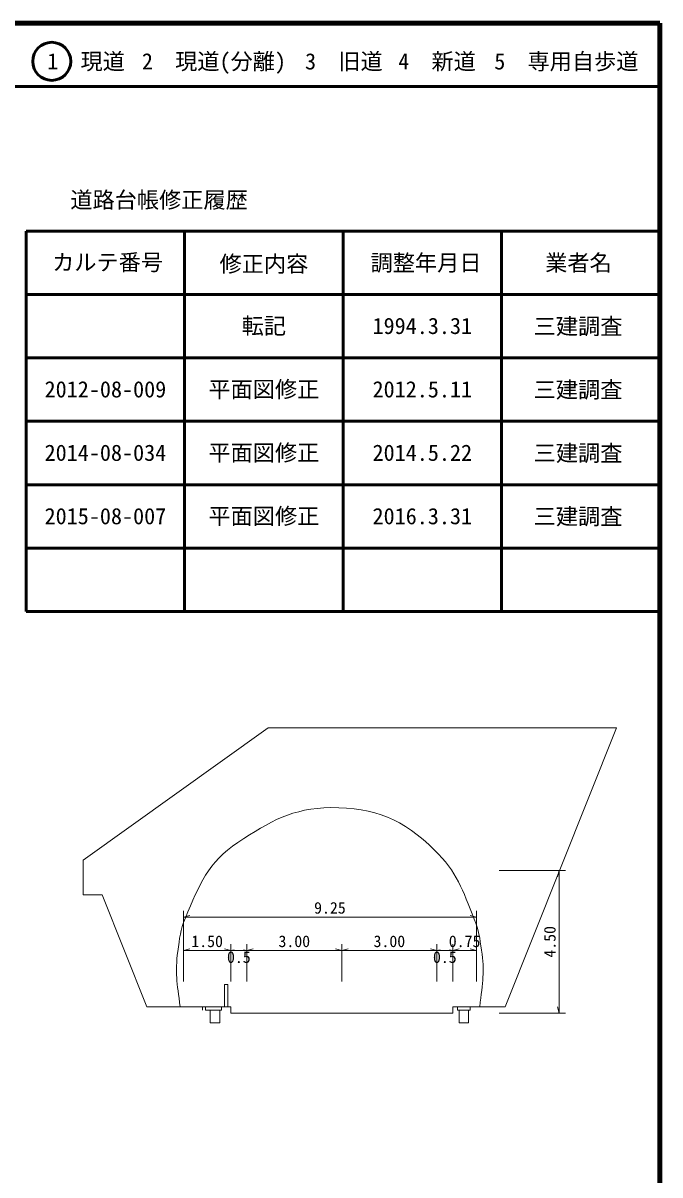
# Model space of a CAD drawing. Units: millimetres on the paper, enlarged 1000 times, with parts at other scales. Extents: x 40000 to 680000, y 20000 to 380000.
# Drawn here: x 579500 to 680000, y 198357 to 380000 of the extents above; entities that cross this region are included whole.
import ezdxf
from ezdxf.enums import TextEntityAlignment as Align

# ---------------------------------------------------------------- set-up
doc = ezdxf.new("R2010")
doc.units = ezdxf.units.MM
doc.header["$LTSCALE"] = 1000
for name, color, linetype, lineweight in [('M-BGD', 7, 'Continuous', 13), ('M-TTL', 2, 'Continuous', 140), ('M-TTL-FRAM', 2, 'Continuous', 50), ('M-TTL-LINE', 7, 'Continuous', 50)]:
    doc.layers.add(name, color=color, linetype=linetype, lineweight=lineweight)
doc.layers.add('M-TTL-TXT', color=7, linetype='Continuous')
doc.styles.add('ＭＳ ゴシック', font='')
doc.styles.get('ＭＳ ゴシック').set_extended_font_data('MS Gothic')

msp = doc.modelspace()

# ---------------------------------------------------------------- linework, layer by layer
at = {"layer": 'M-BGD'}
for p, q in [((618198, 268867), (588996, 248008)), ((618198, 268867), (673152, 268867)), ((673152, 268867), (655552, 224867)), ((588996, 242508), (588996, 248008)), ((654618, 246374), (665084, 246374)), ((664084, 246374), (663834, 245374)), ((664084, 246374), (664084, 223867)), ((591996, 242508), (588996, 242508)), ((591996, 242508), (599052, 224867)), ((604799, 233867), (604799, 240014)), ((651048, 233867), (651048, 240014)), ((604799, 239014), (605799, 239264)), ((604799, 239014), (651048, 239014)), ((651048, 239014), (650048, 239264)), ((604799, 228867), (604799, 234739)), ((612302, 228867), (612302, 234739)), ((612302, 228867), (612302, 234739)), ((614802, 228867), (614802, 234739)), ((614802, 228867), (614802, 234739)), ((629802, 228867), (629802, 234739)), ((629802, 228867), (629802, 234739)), ((644802, 228867), (644802, 234739)), ((644802, 228867), (644802, 234739)), ((647302, 228867), (647302, 234739)), ((647302, 229867), (647302, 234739)), ((651048, 228867), (651048, 234739)), ((604799, 233739), (605799, 233989)), ((604799, 233739), (612302, 233739)), ((612302, 233739), (611302, 233989)), ((612302, 233739), (612802, 233864)), ((612302, 233739), (614802, 233739)), ((614802, 233739), (614302, 233864)), ((614802, 233739), (615802, 233989)), ((614802, 233739), (629802, 233739)), ((629802, 233739), (628802, 233989)), ((629802, 233739), (630802, 233989)), ((629802, 233739), (644802, 233739)), ((644802, 233739), (643802, 233989)), ((644802, 233739), (645302, 233864)), ((644802, 233739), (647302, 233739)), ((647302, 233739), (646802, 233864)), ((647302, 233739), (648302, 233989)), ((647302, 233739), (651048, 233739)), ((651048, 233739), (650048, 233989)), ((611302, 224867), (611302, 228367)), ((611302, 228367), (611802, 228367)), ((611802, 224867), (611802, 228367)), ((604302, 224867), (599052, 224867)), ((607802, 224867), (604302, 224867)), ((607802, 224867), (608302, 224867)), ((607802, 224867), (607802, 224367)), ((608302, 224867), (608302, 224367)), ((608302, 224867), (610802, 224867)), ((608302, 224367), (608552, 224367)), ((608552, 224367), (609052, 224367)), ((609052, 224367), (609052, 222367)), ((609052, 224367), (610552, 224367)), ((610552, 224367), (610802, 224367)), ((610552, 222367), (610552, 224367)), ((610802, 224867), (611552, 224867)), ((610802, 224367), (610802, 224867)), ((611552, 224867), (612302, 224867)), ((612302, 224867), (612302, 223867)), ((612302, 223867), (647302, 223867)), ((647302, 224867), (648052, 224867)), ((647302, 223867), (647302, 224867)), ((648052, 224867), (648052, 224367)), ((648052, 224867), (650052, 224867)), ((648052, 224367), (648302, 224367)), ((648302, 224367), (648302, 222367)), ((648302, 224367), (649802, 224367)), ((649802, 224367), (650052, 224367)), ((649802, 222367), (649802, 224367)), ((650052, 224867), (651552, 224867)), ((650052, 224367), (650052, 224867)), ((651552, 224867), (655552, 224867)), ((654618, 223867), (665084, 223867)), ((664084, 223867), (663834, 224867)), ((609052, 222367), (610552, 222367)), ((648302, 222367), (649802, 222367))]:
    msp.add_line(p, q, dxfattribs=at)
msp.add_open_spline([(604302, 224867), (603800, 228773), (603462, 230219), (603922, 233604), (604207, 235704), (604304, 236940), (605120, 238896), (607299, 244117), (608681, 247665), (613407, 250777), (618518, 254142), (621957, 256195), (628076, 256279), (634983, 256374), (639512, 254425), (644450, 249595), (647953, 246167), (648872, 243262), (650703, 238716), (651438, 236891), (651555, 235756), (651848, 233810), (652369, 230354), (652020, 228874), (651552, 224867)], degree=3, knots=[0, 0, 0, 0, 1, 1, 1, 2, 2, 2, 3, 3, 3, 4, 4, 4, 5, 5, 5, 6, 6, 6, 7, 7, 7, 8, 8, 8, 8], dxfattribs=at)
at = {"layer": 'M-TTL'}
for p, q in [((680000, 380000), (40000, 380000)), ((680000, 20000), (680000, 380000))]:
    msp.add_line(p, q, dxfattribs=at)
at = {"layer": 'M-TTL-FRAM'}
for p, q in [((580000, 347197), (580000, 287197)), ((580000, 347197), (680000, 347197)), ((580000, 287197), (680000, 287197))]:
    msp.add_line(p, q, dxfattribs=at)
at = {"layer": 'M-TTL-LINE'}
for p, q in [((40000, 370000), (680000, 370000)), ((605000, 347197), (605000, 287197)), ((630000, 347197), (630000, 287197)), ((655000, 347197), (655000, 287197)), ((580000, 337197), (680000, 337197)), ((580000, 327197), (680000, 327197)), ((580000, 317197), (680000, 317197)), ((580000, 307197), (680000, 307197)), ((580000, 297197), (680000, 297197))]:
    msp.add_line(p, q, dxfattribs=at)
msp.add_circle((584031, 373958), 3000, dxfattribs=at)

# ---------------------------------------------------------------- texts
at = {"layer": 'M-BGD', "style": 'ＭＳ ゴシック'}
for s, p in [('9.25', (627924, 239014)), ('1.50', (608551, 233739)), ('3.00', (622302, 233739)), ('3.00', (637302, 233739)), ('0.75', (649175, 233739)), ('0.5', (613552, 231239)), ('0.5', (646052, 231239))]:
    msp.add_text(s, height=1833, dxfattribs=at).set_placement(p, align=Align.BOTTOM_CENTER)
msp.add_text('4.50', height=1833, rotation=90, dxfattribs=at).set_placement((664084, 235120), align=Align.BOTTOM_CENTER)
at = {"layer": 'M-TTL-TXT', "style": 'ＭＳ ゴシック'}
for s, p in [('1\u3000現道', (589448, 373958)), ('2\u3000現道(分離)', (609619, 373958)), ('3\u3000旧道', (630121, 373958)), ('4\u3000新道', (644824, 373958)), ('5\u3000専用自歩道', (665228, 373958)), ('道路台帳修正履歴', (600968, 352113)), ('カルテ番号', (592839, 342277)), ('修正内容', (617509, 342023)), ('調整年月日', (643089, 342197)), ('業者名', (667134, 342197)), ('転記', (617500, 332245)), ('1994.3.31', (642500, 332245)), ('三建調査', (667077, 332189)), ('2012-08-009', (592500, 322245)), ('平面図修正', (617500, 322245)), ('2012.5.11', (642500, 322245)), ('三建調査', (667077, 322189)), ('2014-08-034', (592500, 312245)), ('平面図修正', (617500, 312245)), ('2014.5.22', (642500, 312245)), ('三建調査', (667077, 312189)), ('2015-08-007', (592500, 302245)), ('平面図修正', (617500, 302245)), ('2016.3.31', (642500, 302245)), ('三建調査', (667077, 302189))]:
    msp.add_text(s, height=2566, dxfattribs=at).set_placement(p, align=Align.MIDDLE_CENTER)

doc.saveas('drawing.dxf')
